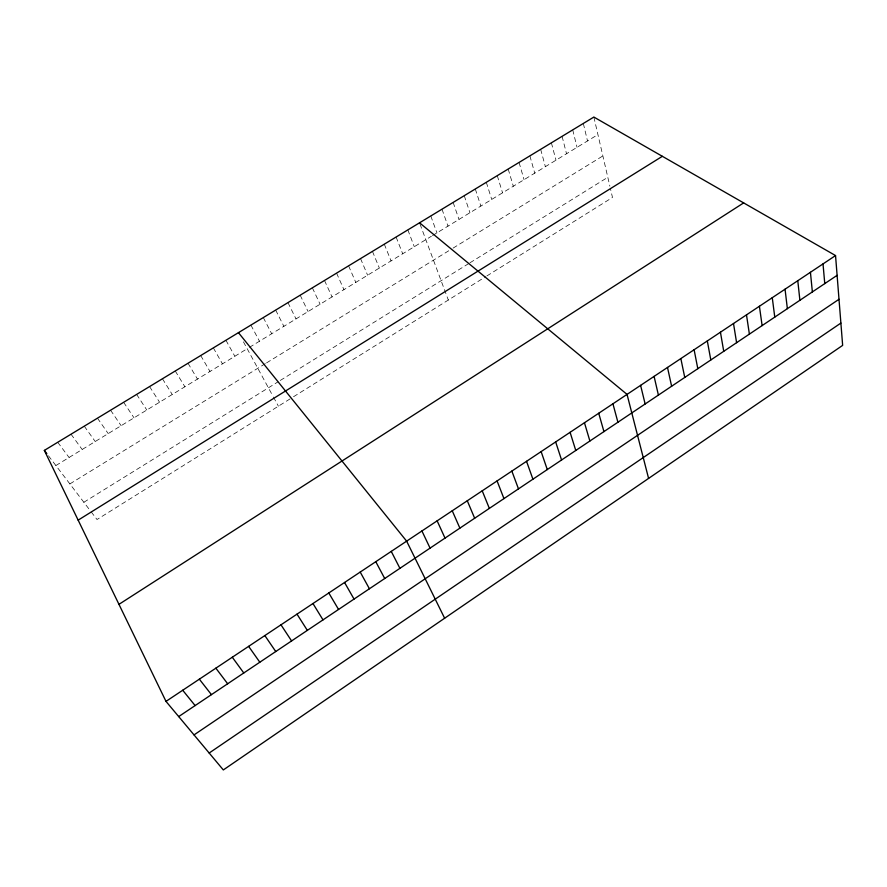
<?xml version="1.0" encoding="UTF-8"?>
<svg xmlns="http://www.w3.org/2000/svg" width="887" height="887" viewBox="0 0 887 887"><rect width="100%" height="100%" fill="white"/><g stroke="black" fill="none" stroke-linecap="round" stroke-linejoin="round"><path stroke-width="0.67" stroke-dasharray="4.43 3.33" d="M290.071 398.895L97.005 519.527L90.485 510.967M293.553 396.722L485.71 276.666M486.863 275.946L612.485 197.457L610.456 188.698M83.855 502.264L278.119 381.787M280.281 380.445L468.946 263.439M470.01 262.774L607.817 177.3M69.885 483.914L265.49 363.548M266.588 362.872L448.733 250.777M453.091 248.105L602.872 155.935M55.881 465.531L247.185 348.735M249.413 347.36L431.37 236.275M432.49 235.598L597.927 134.58M48.463 455.796L89.654 509.881M57.722 442.28L69.053 457.481M71.027 434.209L82.158 449.476M84.276 426.17L95.219 441.515M97.459 418.176L108.203 433.577M110.576 410.215L121.131 425.682M123.637 402.299L134.004 417.832M136.631 394.416L146.81 410.005M149.57 386.566L159.56 402.221M162.443 378.76L172.255 394.482M175.26 370.988L184.884 386.765M188.011 363.249L197.457 379.093M200.717 355.543L209.975 371.442M213.346 347.881L222.437 363.836M225.93 340.253L234.833 356.264M243.437 341.839L272.808 395.912M273.44 397.066L278.396 406.191M250.91 325.097L259.47 341.229M263.317 317.568L271.699 333.756M275.669 310.084L283.884 326.327M287.953 302.622L296.003 318.921M300.194 295.205L308.077 311.548M312.368 287.82L320.085 304.219M324.498 280.458L332.048 296.912M336.572 273.141L343.956 289.65M348.58 265.856L355.809 282.41M360.543 258.594L367.606 275.203M372.451 251.376L379.348 268.029M384.304 244.18L391.045 260.889M396.101 237.029L402.698 253.782M407.854 229.899L414.284 246.708M420.028 224.101L448.312 300.028M430.794 215.984L436.925 232.882M441.992 209.188L447.979 226.13M453.146 202.424L458.978 219.411M464.245 195.694L469.944 212.725M475.299 188.986L480.854 206.061M486.309 182.312L491.72 199.431M497.274 175.659L502.541 192.823M508.184 169.04L513.318 186.237M519.061 162.443L524.051 179.684M529.883 155.879L534.739 173.165M540.66 149.338L545.383 166.667M551.392 142.829L555.972 160.192M562.081 136.343L566.527 153.75M572.725 129.89L577.038 147.342M583.324 123.459L587.504 140.944M593.869 117.062L609.868 186.181"/><path stroke-width="1.33" d="M209.177 753.03L840.887 323.079M194.02 734.902L839.002 299.274M178.697 716.585L837.106 275.336M165.991 701.384L835.543 255.567L593.869 117.062L44.35 450.396L165.991 701.384L223.324 769.938L842.65 345.376L835.543 255.567M118.958 604.346L743.661 202.901M78.156 520.148L662.356 156.312M419.551 222.803L627.042 394.393L648.585 478.415M238.448 332.658L406.634 541.148L444.631 618.228M182.711 690.241L195.118 705.575M199.342 679.176L211.439 694.643M44.35 450.396L46.823 453.634M215.863 668.166L227.66 683.766M232.294 657.234L243.781 672.967M248.626 646.357L259.813 662.223M264.847 635.558L275.746 651.535M280.979 624.814L291.59 640.924M297.012 614.137L307.345 630.369M312.956 603.526L323.001 619.88M328.8 592.971L338.557 609.447M344.555 582.482L354.035 599.08M360.211 572.06L369.413 588.768M375.778 561.693L384.714 578.512M391.256 551.392L399.915 568.323M421.924 530.969L430.073 548.122M437.136 520.835L445.019 538.11M452.248 510.779L459.876 528.142M467.283 500.767L474.656 518.241M482.218 490.821L489.347 508.395M497.075 480.931L503.949 498.605M511.854 471.086L518.474 488.87M526.534 461.307L532.921 479.191M541.137 451.594L547.279 469.567M555.661 441.926L561.571 459.998M570.097 432.313L575.774 450.474M584.455 422.744L589.888 441.016M598.725 413.242L603.936 431.603M612.928 403.796L617.906 422.234M640.602 385.368L645.137 403.984M654.085 376.387L658.409 395.092M667.501 367.451L671.614 386.244M680.839 358.57L684.753 377.441M694.111 349.733L697.814 368.693M707.316 340.941L710.809 359.978M720.444 332.204L723.737 351.319M733.505 323.511L736.598 342.692M746.488 314.863L749.393 334.122M759.416 306.259L762.11 325.596M772.267 297.699L774.772 317.114M785.05 289.184L787.368 308.665M797.779 280.713L799.897 300.272M810.43 272.287L812.37 291.923M823.014 263.905L824.766 283.607"/></g></svg>
